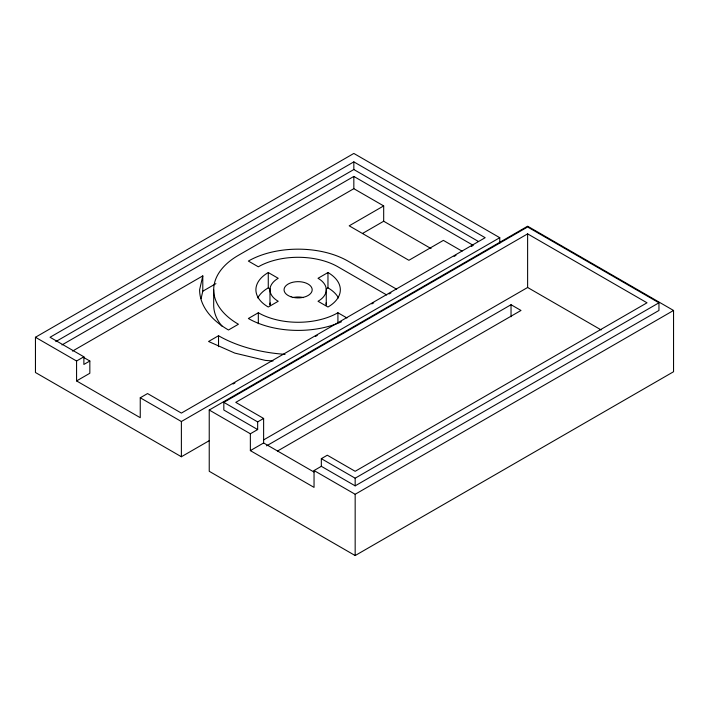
<?xml version="1.0" encoding="UTF-8"?>
<svg xmlns="http://www.w3.org/2000/svg" width="709" height="709" viewBox="0 0 709 709"><rect width="100%" height="100%" fill="white"/><g stroke="black" fill="none" stroke-linecap="round" stroke-linejoin="round"><path stroke-width="1.06" d="M72.522 351.097L202.792 275.881L199.619 289.777A98.498 56.862 0 0 0 228.475 329.995L238.419 324.243A84.424 48.744 0 0 1 238.419 255.311L353.835 188.683L383.684 205.911L383.684 221.235L431.063 248.584M201.081 298.684L202.792 291.204L202.792 275.881M209.19 440.697L181.38 456.747L35.45 372.5L35.45 337.262L353.835 153.445L499.765 237.701L499.765 243.205M76.572 380.928L140.249 417.69L140.249 397.776L147.552 393.557L181.38 413.09L485.169 237.701L353.835 161.874L50.047 337.262L83.875 356.795L83.875 364.453L89.839 361.014L89.839 373.262L76.572 380.928L76.572 361.014L35.45 337.262M55.789 341.605L353.835 169.531L478.46 241.485M61.984 344.928L353.835 176.426L473.231 245.358L471.317 246.466M76.572 361.014L83.875 356.795M202.792 291.204L215.917 283.627M383.684 205.911L349.191 225.825L408.889 260.292L443.382 240.378L462.038 251.146M362.609 233.403L383.684 221.235M285.062 354.332A112.563 64.989 0 0 1 218.523 335.738L208.57 341.481L234.803 353.1L265.343 360.402L273.036 360.987M346.958 317.978L337.918 312.758A56.286 32.499 0 0 1 258.324 312.758L248.372 318.501A70.351 40.617 0 0 0 341.437 321.789M327.966 272.548L318.022 278.291A28.138 16.245 0 0 1 318.022 301.272L327.966 307.015A42.212 24.372 0 0 0 327.966 272.548L327.966 287.863A42.212 24.372 0 0 1 338.459 297.922M326.158 288.909L327.966 287.863M233.048 384.021L234.963 382.922M315.345 336.509L317.26 335.41M371.8 303.922L373.714 302.814M389.028 293.978L390.943 292.87M454.097 256.41L456.011 255.302M140.249 397.776L181.38 421.518L499.765 237.701M209.235 410.024L527.62 226.206L673.55 310.462L673.55 371.738L355.165 555.555L209.235 471.299L209.235 410.024L250.357 433.775L257.659 429.557L257.659 421.899L223.831 402.366L223.831 410.024L257.659 429.557M223.831 402.366L527.62 226.977L658.953 302.796L658.953 310.462L355.165 485.851L321.337 466.318L314.043 470.537L314.043 487.384L250.357 450.623L250.357 433.775M321.337 466.318L321.337 458.661L327.301 455.213L355.165 471.299L647.016 302.796L527.62 233.873L235.769 402.366L263.624 418.452L263.624 442.965L313.998 472.043M257.659 421.899L263.624 418.452M263.518 439.961L527.62 287.482L601.17 329.942M250.357 450.623L263.624 442.965M266.575 445.855L511.038 304.719L520.991 310.462L277.485 451.048M321.337 458.661L355.165 478.194L658.953 302.796M314.043 470.537L355.165 494.279L673.55 310.462M396.659 289.228L347.871 261.063A70.351 40.617 0 0 0 248.372 261.063L258.324 266.806A56.286 32.499 0 0 1 337.918 266.806L386.706 294.971M268.268 272.548L278.22 278.291A28.138 16.245 0 0 0 278.22 301.272L268.268 307.015A42.212 24.372 0 0 1 268.268 272.548L268.268 287.863A42.212 24.372 0 0 0 257.775 297.922M268.268 287.863L270.076 288.909M83.343 357.256L89.839 361.014M527.62 233.873L527.62 287.482M511.038 304.719L511.038 316.755M355.165 478.194L355.165 485.851M355.165 494.279L355.165 555.555M353.835 161.874L353.835 169.531M353.835 176.426L353.835 188.683M337.918 312.758L337.918 322.604M326.264 289.777L326.264 305.1A28.138 16.245 0 0 0 326.016 302.982M269.978 289.777L269.978 305.1A28.138 16.245 0 0 1 270.218 302.982M258.324 312.758L258.324 323.703M218.523 335.738L218.523 346.674M213.693 289.777L213.693 305.1A84.424 48.744 0 0 0 222.068 326.255M181.38 421.518L181.38 456.747M292.737 297.594A14.074 8.127 0 0 1 303.505 297.594M291.08 296.814A14.074 8.127 0 0 0 312.19 289.777A14.074 8.127 0 0 0 291.08 282.749A14.074 8.127 0 0 0 291.08 296.814"/></g></svg>
